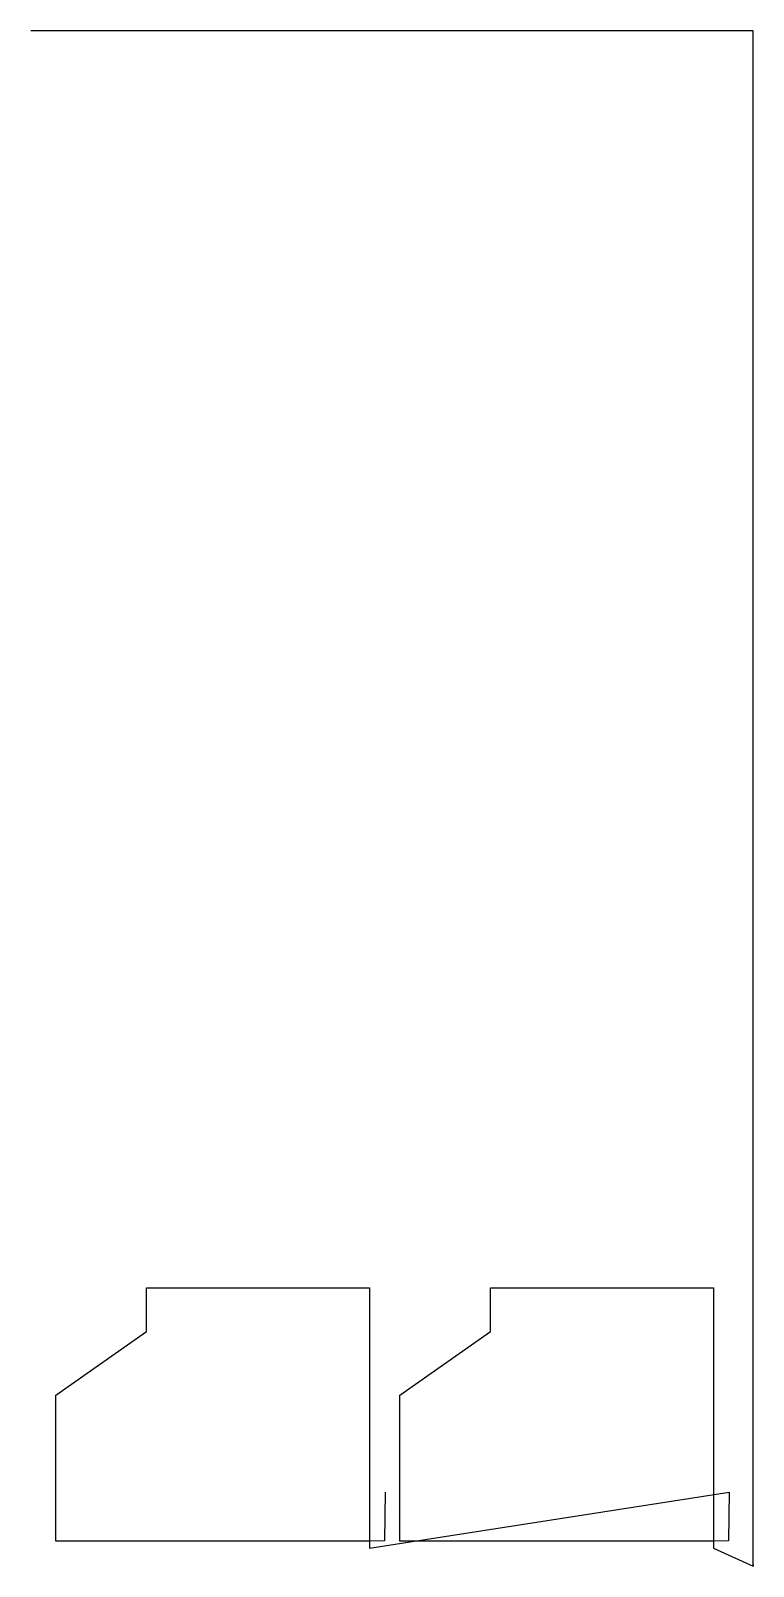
# Model space of a CAD drawing. Header units: metres. Extents: x 0 to 541, y 0 to 1151.
import ezdxf

# ---------------------------------------------------------------- set-up
doc = ezdxf.new("R2010")
doc.units = ezdxf.units.M

msp = doc.modelspace()

# ---------------------------------------------------------------- linework, layer by layer
at = {"layer": 'TOOL_0'}
for p, q in [((1, 1150.739), (0, 1150.739)), ((541.321, 1150.739), (1, 1150.739)), ((541.321, 1), (541.321, 1150.739)), ((86.75, 175.874), (86.75, 208.751)), ((86.75, 208.751), (253.75, 208.751)), ((253.75, 208.751), (253.75, 18.751)), ((344.497, 175.874), (344.497, 208.751)), ((344.497, 208.751), (511.497, 208.751)), ((511.497, 208.751), (511.497, 18.751)), ((18.75, 128.26), (86.75, 175.874)), ((276.497, 128.26), (344.497, 175.874)), ((18.75, 18.751), (18.75, 128.26)), ((276.497, 18.751), (276.497, 128.26)), ((253.716, 13.507), (523.347, 55.611)), ((265.6, 55.611), (265.094, 19.087)), ((523.347, 55.611), (522.841, 19.087)), ((253.75, 18.751), (18.75, 18.751)), ((253.75, 18.751), (253.716, 13.507)), ((265.094, 19.087), (253.75, 18.751)), ((511.497, 18.751), (276.497, 18.751)), ((511.497, 18.751), (511.463, 13.507)), ((511.463, 13.507), (541.321, 0)), ((522.841, 19.087), (511.497, 18.751)), ((541.321, 0), (541.321, 1)), ((541.321, 1), (541.321, 0)), ((541.321, 0), (541.321, 1)), ((541.321, 0), (541.321, 0))]:
    msp.add_line(p, q, dxfattribs=at)

doc.saveas('drawing.dxf')
